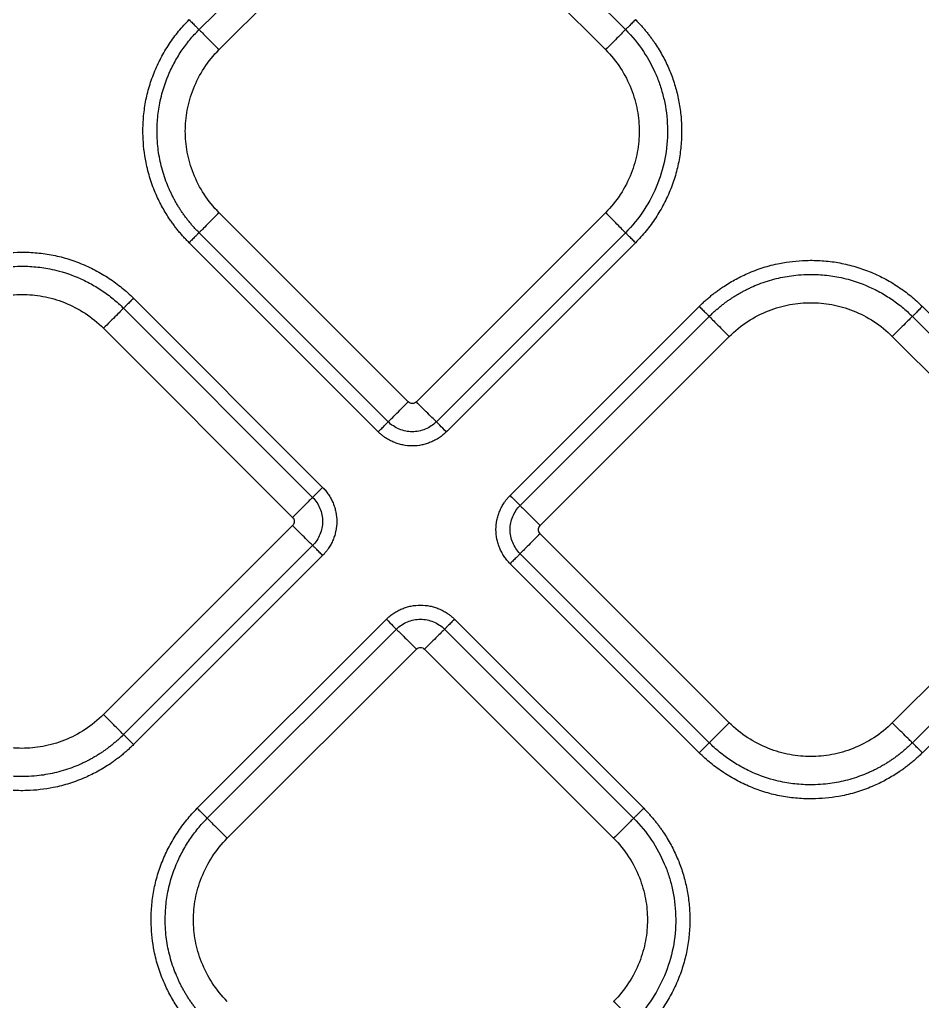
# Model space of a CAD drawing. Extents: x 0 to 84, y -21 to 126.
# Drawn here: x 42.328 to 45.472, y 39.023 to 42.443 of the extents above; entities that cross this region are included whole.
import ezdxf

# ---------------------------------------------------------------- set-up
doc = ezdxf.new("R2010")
doc.units = 0
doc.header["$MEASUREMENT"] = 0
doc.layers.add('1', color=4, linetype='Continuous')

# ---------------------------------------------------------------- blocks, each defined once
blk = doc.blocks.new('PRODIGY')
at = {"layer": '1', "color": 3, "linetype": 'Continuous', "lineweight": 25}
for p, q in [((42.9525, 42.4084), (43.6112, 43.067)), ((43.7789, 43.067), (44.4375, 42.4084)), ((43.0222, 42.3387), (43.6809, 42.9973)), ((43.7092, 42.9973), (44.3678, 42.3387)), ((43.6809, 41.112), (43.0222, 41.7707)), ((44.3678, 41.7707), (43.7092, 41.112)), ((43.6112, 41.0423), (42.9525, 41.701)), ((44.4375, 41.701), (43.7789, 41.0423)), ((43.5763, 41.0075), (42.9177, 41.6661)), ((44.4724, 41.6661), (43.8137, 41.0075)), ((42.7242, 41.4727), (43.3828, 40.814)), ((42.6893, 41.4378), (43.348, 40.7791)), ((44.0357, 40.7855), (44.6944, 41.4441)), ((45.4715, 41.4441), (46.1301, 40.7855)), ((44.0705, 40.7506), (44.7292, 41.4093)), ((45.4366, 41.4093), (46.0953, 40.7506)), ((42.6196, 41.3681), (43.2783, 40.7094)), ((44.1403, 40.6809), (44.7989, 41.3396)), ((45.3669, 41.3396), (46.0256, 40.6809)), ((43.2783, 40.6812), (42.6196, 40.0225)), ((44.7989, 39.994), (44.1403, 40.6526)), ((46.0256, 40.6526), (45.3669, 39.994)), ((43.348, 40.6114), (42.6893, 39.9528)), ((43.3828, 40.5766), (42.7242, 39.9179)), ((44.7292, 39.9243), (44.0705, 40.5829)), ((46.0953, 40.5829), (45.4366, 39.9243)), ((44.6944, 39.8894), (44.0357, 40.5481)), ((46.1301, 40.5481), (45.4715, 39.8894)), ((42.9462, 39.6959), (43.6048, 40.3546)), ((43.8422, 40.3546), (44.5009, 39.6959)), ((42.981, 39.6611), (43.6397, 40.3198)), ((43.8074, 40.3198), (44.466, 39.6611)), ((43.0507, 39.5914), (43.7094, 40.2501)), ((43.7377, 40.2501), (44.3963, 39.5914))]:
    blk.add_line(p, q, dxfattribs=at)
for points, knots in [([(42.9177, 41.6661), (42.9142, 41.6697), (42.9072, 41.6768), (42.8971, 41.6878), (42.8872, 41.6991), (42.8777, 41.7106), (42.8685, 41.7224), (42.8596, 41.7345), (42.8444, 41.7563), (42.8244, 41.7889), (42.801, 41.8362), (42.7813, 41.8884), (42.7638, 41.9565), (42.7561, 42.0257), (42.7574, 42.094), (42.7641, 42.1499), (42.7766, 42.205), (42.7951, 42.2586), (42.8189, 42.31), (42.8428, 42.3504), (42.8641, 42.381), (42.881, 42.4029), (42.8987, 42.4237), (42.9114, 42.4367), (42.9177, 42.4432)], [0, 0, 0, 0, 0.017341, 0.034665, 0.051985, 0.069313, 0.086663, 0.104047, 0.121478, 0.179141, 0.236743, 0.304922, 0.372836, 0.480686, 0.54577, 0.610337, 0.67596, 0.741895, 0.807114, 0.872629, 0.904913, 0.936849, 0.968517, 1, 1, 1, 1]), ([(42.9177, 42.4432), (42.9216, 42.4393), (42.9257, 42.4352), (42.9337, 42.4272), (42.9375, 42.4234), (42.944, 42.4169), (42.9467, 42.4142), (42.9507, 42.4102), (42.9519, 42.409), (42.9525, 42.4084)], [0, 0, 0, 0, 0.25, 0.25, 0.5, 0.5, 0.75, 0.75, 1, 1, 1, 1]), ([(44.4724, 42.4432), (44.4687, 42.4395), (44.4648, 42.4356), (44.457, 42.4278), (44.4532, 42.424), (44.4466, 42.4174), (44.4437, 42.4146), (44.4395, 42.4104), (44.4382, 42.409), (44.4375, 42.4084)], [0, 0, 0, 0, 0.25, 0.25, 0.5, 0.5, 0.75, 0.75, 1, 1, 1, 1]), ([(44.4724, 42.4432), (44.4755, 42.44), (44.4819, 42.4336), (44.491, 42.4237), (44.5, 42.4136), (44.5087, 42.4033), (44.5171, 42.3927), (44.5253, 42.382), (44.5332, 42.371), (44.5432, 42.3564), (44.5549, 42.3379), (44.5718, 42.3083), (44.5902, 42.2705), (44.6077, 42.2237), (44.6209, 42.1748), (44.6297, 42.1238), (44.6338, 42.0706), (44.6328, 42.0165), (44.6263, 41.9614), (44.6141, 41.9068), (44.5959, 41.8532), (44.5723, 41.8016), (44.5483, 41.7607), (44.5269, 41.7296), (44.5097, 41.7073), (44.4917, 41.686), (44.4788, 41.6728), (44.4724, 41.6661)], [0, 0, 0, 0, 0.015653, 0.03129, 0.046922, 0.062557, 0.078206, 0.093877, 0.10958, 0.125325, 0.155378, 0.185662, 0.243925, 0.301095, 0.359088, 0.419952, 0.480645, 0.544392, 0.607866, 0.673169, 0.738587, 0.80425, 0.870202, 0.903106, 0.935649, 0.967918, 1, 1, 1, 1]), ([(42.9525, 41.701), (42.9492, 41.7043), (42.9427, 41.7109), (42.9334, 41.7211), (42.9243, 41.7315), (42.9157, 41.7421), (42.9073, 41.7527), (42.8994, 41.7636), (42.8918, 41.7745), (42.8845, 41.7855), (42.8776, 41.7966), (42.8711, 41.8078), (42.8649, 41.819), (42.8591, 41.8303), (42.8535, 41.8418), (42.8459, 41.8586), (42.8326, 41.8914), (42.8177, 41.941), (42.8088, 41.9945), (42.8054, 42.046), (42.8067, 42.0961), (42.8134, 42.1446), (42.827, 42.2025), (42.8439, 42.2487), (42.8645, 42.2899), (42.8769, 42.3118), (42.8903, 42.3329), (42.9046, 42.3531), (42.9197, 42.3725), (42.9356, 42.391), (42.9469, 42.4026), (42.9525, 42.4084)], [0, 0, 0, 0, 0.017777, 0.035429, 0.05295, 0.070335, 0.087578, 0.104677, 0.121626, 0.138421, 0.155059, 0.171536, 0.18785, 0.204007, 0.220236, 0.23663, 0.2744, 0.355233, 0.434067, 0.480754, 0.552371, 0.624938, 0.667358, 0.779414, 0.811539, 0.843523, 0.875325, 0.90691, 0.93824, 0.96928, 1, 1, 1, 1]), ([(42.9525, 42.4084), (42.9538, 42.4071), (42.9565, 42.4044), (42.9649, 42.396), (42.9705, 42.3903), (42.9838, 42.3771), (42.9914, 42.3694), (43.007, 42.3539), (43.0148, 42.346), (43.0222, 42.3387)], [0, 0, 0, 0, 0.25, 0.25, 0.5, 0.5, 0.75, 0.75, 1, 1, 1, 1]), ([(44.4375, 42.4084), (44.4362, 42.4071), (44.4335, 42.4044), (44.4252, 42.396), (44.4195, 42.3903), (44.4062, 42.3771), (44.3986, 42.3694), (44.3831, 42.3539), (44.3752, 42.346), (44.3678, 42.3387)], [0, 0, 0, 0, 0.25, 0.25, 0.5, 0.5, 0.75, 0.75, 1, 1, 1, 1]), ([(44.4375, 42.4084), (44.4612, 42.3847), (44.4821, 42.359), (44.5177, 42.3057), (44.5324, 42.2781), (44.5501, 42.2365), (44.5552, 42.2228), (44.5644, 42.1944), (44.5684, 42.1797), (44.5786, 42.1345), (44.5828, 42.1027), (44.5848, 42.0374), (44.5826, 42.0039), (44.5712, 41.937), (44.562, 41.9037), (44.5367, 41.8395), (44.5207, 41.8086), (44.4829, 41.7512), (44.4612, 41.7247), (44.4375, 41.701)], [0, 0, 0, 0, 0.125, 0.125, 0.25, 0.25, 0.3125, 0.3125, 0.375, 0.375, 0.5, 0.5, 0.625, 0.625, 0.75, 0.75, 0.875, 0.875, 1, 1, 1, 1]), ([(43.0222, 41.7707), (43.0026, 41.7903), (42.9851, 41.8119), (42.955, 41.8579), (42.9426, 41.8821), (42.923, 41.9316), (42.9159, 41.9567), (42.9067, 42.0065), (42.9046, 42.031), (42.9046, 42.0783), (42.9067, 42.1029), (42.9159, 42.1526), (42.923, 42.1778), (42.9426, 42.2272), (42.955, 42.2515), (42.9851, 42.2974), (43.0026, 42.3191), (43.0222, 42.3387)], [0, 0, 0, 0, 0.125, 0.125, 0.25, 0.25, 0.375, 0.375, 0.5, 0.5, 0.625, 0.625, 0.75, 0.75, 0.875, 0.875, 1, 1, 1, 1]), ([(44.3678, 42.3387), (44.3874, 42.3191), (44.405, 42.2974), (44.435, 42.2515), (44.4475, 42.2272), (44.4671, 42.1778), (44.4742, 42.1526), (44.4834, 42.1029), (44.4855, 42.0783), (44.4855, 42.031), (44.4834, 42.0065), (44.4742, 41.9567), (44.4671, 41.9316), (44.4475, 41.8821), (44.435, 41.8579), (44.405, 41.8119), (44.3874, 41.7903), (44.3678, 41.7707)], [0, 0, 0, 0, 0.125, 0.125, 0.25, 0.25, 0.375, 0.375, 0.5, 0.5, 0.625, 0.625, 0.75, 0.75, 0.875, 0.875, 1, 1, 1, 1]), ([(43.0222, 41.7707), (43.0148, 41.7633), (43.007, 41.7554), (42.9914, 41.7399), (42.9838, 41.7323), (42.9705, 41.719), (42.9649, 41.7134), (42.9565, 41.705), (42.9538, 41.7023), (42.9525, 41.701)], [0, 0, 0, 0, 0.25, 0.25, 0.5, 0.5, 0.75, 0.75, 1, 1, 1, 1]), ([(44.4375, 41.701), (44.4362, 41.7023), (44.4335, 41.705), (44.4252, 41.7134), (44.4195, 41.719), (44.4062, 41.7323), (44.3986, 41.7399), (44.3831, 41.7554), (44.3752, 41.7633), (44.3678, 41.7707)], [0, 0, 0, 0, 0.25, 0.25, 0.5, 0.5, 0.75, 0.75, 1, 1, 1, 1]), ([(42.9525, 41.701), (42.9519, 41.7004), (42.9507, 41.6991), (42.9467, 41.6952), (42.944, 41.6925), (42.9375, 41.686), (42.9337, 41.6822), (42.9257, 41.6742), (42.9216, 41.67), (42.9177, 41.6661)], [0, 0, 0, 0, 0.25, 0.25, 0.5, 0.5, 0.75, 0.75, 1, 1, 1, 1]), ([(44.4724, 41.6661), (44.4685, 41.67), (44.4643, 41.6742), (44.4563, 41.6822), (44.4525, 41.686), (44.446, 41.6925), (44.4433, 41.6952), (44.4394, 41.6991), (44.4382, 41.7004), (44.4375, 41.701)], [0, 0, 0, 0, 0.25, 0.25, 0.5, 0.5, 0.75, 0.75, 1, 1, 1, 1]), ([(41.9471, 41.4727), (41.9506, 41.4762), (41.9577, 41.4831), (41.9688, 41.4933), (41.98, 41.5031), (41.9915, 41.5126), (42.0033, 41.5218), (42.0154, 41.5307), (42.0372, 41.5459), (42.0698, 41.5659), (42.1172, 41.5893), (42.1694, 41.609), (42.2374, 41.6265), (42.3066, 41.6342), (42.375, 41.6329), (42.4308, 41.6262), (42.4859, 41.6137), (42.5395, 41.5952), (42.5909, 41.5714), (42.6314, 41.5475), (42.662, 41.5262), (42.6838, 41.5093), (42.7047, 41.4916), (42.7177, 41.479), (42.7242, 41.4727)], [0, 0, 0, 0, 0.0173412, 0.0346651, 0.0519847, 0.069313, 0.0866627, 0.1040468, 0.121478, 0.1791406, 0.2367426, 0.3049223, 0.3728359, 0.4806859, 0.5457701, 0.6103365, 0.6759598, 0.7418949, 0.807114, 0.8726293, 0.9049132, 0.9368491, 0.9685172, 1, 1, 1, 1]), ([(44.6944, 41.4441), (44.6979, 41.4476), (44.705, 41.4546), (44.716, 41.4648), (44.7273, 41.4746), (44.7388, 41.4841), (44.7506, 41.4933), (44.7627, 41.5022), (44.7845, 41.5174), (44.8171, 41.5374), (44.8644, 41.5608), (44.9167, 41.5805), (44.9847, 41.598), (45.0539, 41.6057), (45.1223, 41.6044), (45.1781, 41.5977), (45.2332, 41.5852), (45.2868, 41.5667), (45.3382, 41.5429), (45.3786, 41.519), (45.4093, 41.4977), (45.4311, 41.4808), (45.4519, 41.4631), (45.465, 41.4505), (45.4715, 41.4441)], [0, 0, 0, 0, 0.017341, 0.034665, 0.051985, 0.069313, 0.086663, 0.104047, 0.121478, 0.179141, 0.236743, 0.304922, 0.372836, 0.480686, 0.54577, 0.610337, 0.67596, 0.741895, 0.807114, 0.872629, 0.904913, 0.936849, 0.968517, 1, 1, 1, 1]), ([(41.9819, 41.4378), (41.9853, 41.4411), (41.9919, 41.4476), (42.0021, 41.4569), (42.0125, 41.466), (42.023, 41.4747), (42.0337, 41.483), (42.0445, 41.4909), (42.0554, 41.4985), (42.0665, 41.5058), (42.0776, 41.5127), (42.0887, 41.5192), (42.1, 41.5254), (42.1113, 41.5312), (42.1228, 41.5368), (42.1396, 41.5445), (42.1723, 41.5577), (42.222, 41.5726), (42.2754, 41.5815), (42.327, 41.585), (42.377, 41.5837), (42.4255, 41.5769), (42.4834, 41.5633), (42.5296, 41.5464), (42.5709, 41.5258), (42.5927, 41.5134), (42.6138, 41.5), (42.6341, 41.4857), (42.6535, 41.4706), (42.672, 41.4547), (42.6836, 41.4434), (42.6893, 41.4378)], [0, 0, 0, 0, 0.017777, 0.035429, 0.05295, 0.070335, 0.087579, 0.104678, 0.121626, 0.138422, 0.15506, 0.171537, 0.18785, 0.204007, 0.220236, 0.23663, 0.2744, 0.355233, 0.434067, 0.480754, 0.552371, 0.624938, 0.667358, 0.779414, 0.811539, 0.843523, 0.875326, 0.90691, 0.93824, 0.96928, 1, 1, 1, 1]), ([(44.7292, 41.4093), (44.7325, 41.4126), (44.7391, 41.4191), (44.7494, 41.4284), (44.7597, 41.4375), (44.7703, 41.4462), (44.781, 41.4545), (44.7918, 41.4624), (44.8027, 41.47), (44.8137, 41.4773), (44.8249, 41.4842), (44.836, 41.4907), (44.8473, 41.4969), (44.8586, 41.5027), (44.8701, 41.5083), (44.8868, 41.516), (44.9196, 41.5292), (44.9693, 41.5441), (45.0227, 41.553), (45.0743, 41.5565), (45.1243, 41.5552), (45.1728, 41.5484), (45.2307, 41.5348), (45.2769, 41.5179), (45.3181, 41.4973), (45.34, 41.4849), (45.3611, 41.4715), (45.3814, 41.4572), (45.4008, 41.4421), (45.4193, 41.4262), (45.4308, 41.4149), (45.4366, 41.4093)], [0, 0, 0, 0, 0.017777, 0.035429, 0.05295, 0.070335, 0.087579, 0.104677, 0.121626, 0.138421, 0.155059, 0.171537, 0.18785, 0.204007, 0.220236, 0.23663, 0.2744, 0.355233, 0.434067, 0.480754, 0.552372, 0.624938, 0.667358, 0.779414, 0.811539, 0.843523, 0.875326, 0.90691, 0.93824, 0.96928, 1, 1, 1, 1]), ([(42.0516, 41.3681), (42.0712, 41.3877), (42.0929, 41.4053), (42.1388, 41.4353), (42.1631, 41.4477), (42.2125, 41.4673), (42.2377, 41.4744), (42.2874, 41.4836), (42.312, 41.4857), (42.3593, 41.4857), (42.3839, 41.4836), (42.4336, 41.4744), (42.4588, 41.4673), (42.5082, 41.4477), (42.5325, 41.4353), (42.5784, 41.4053), (42.6, 41.3877), (42.6196, 41.3681)], [0, 0, 0, 0, 0.125, 0.125, 0.25, 0.25, 0.375, 0.375, 0.5, 0.5, 0.625, 0.625, 0.75, 0.75, 0.875, 0.875, 1, 1, 1, 1]), ([(42.7242, 41.4727), (42.7203, 41.4687), (42.7161, 41.4646), (42.7081, 41.4566), (42.7043, 41.4528), (42.6978, 41.4463), (42.6951, 41.4436), (42.6912, 41.4397), (42.6899, 41.4384), (42.6893, 41.4378)], [0, 0, 0, 0, 0.25, 0.25, 0.5, 0.5, 0.75, 0.75, 1, 1, 1, 1]), ([(44.7989, 41.3396), (44.8185, 41.3592), (44.8402, 41.3767), (44.8861, 41.4068), (44.9104, 41.4192), (44.9598, 41.4388), (44.985, 41.4459), (45.0347, 41.4551), (45.0593, 41.4572), (45.1066, 41.4572), (45.1311, 41.4551), (45.1809, 41.4459), (45.206, 41.4388), (45.2555, 41.4192), (45.2797, 41.4068), (45.3257, 41.3767), (45.3473, 41.3592), (45.3669, 41.3396)], [0, 0, 0, 0, 0.125, 0.125, 0.25, 0.25, 0.375, 0.375, 0.5, 0.5, 0.625, 0.625, 0.75, 0.75, 0.875, 0.875, 1, 1, 1, 1]), ([(42.6893, 41.4378), (42.688, 41.4365), (42.6853, 41.4338), (42.677, 41.4254), (42.6713, 41.4198), (42.658, 41.4065), (42.6504, 41.3989), (42.6349, 41.3834), (42.627, 41.3755), (42.6196, 41.3681)], [0, 0, 0, 0, 0.25, 0.25, 0.5, 0.5, 0.75, 0.75, 1, 1, 1, 1]), ([(44.6944, 41.4441), (44.6981, 41.4405), (44.702, 41.4365), (44.7098, 41.4288), (44.7136, 41.425), (44.7202, 41.4183), (44.723, 41.4155), (44.7272, 41.4113), (44.7286, 41.41), (44.7292, 41.4093)], [0, 0, 0, 0, 0.25, 0.25, 0.5, 0.5, 0.75, 0.75, 1, 1, 1, 1]), ([(45.4715, 41.4441), (45.4675, 41.4402), (45.4634, 41.4361), (45.4554, 41.4281), (45.4516, 41.4243), (45.4451, 41.4178), (45.4424, 41.4151), (45.4385, 41.4112), (45.4372, 41.4099), (45.4366, 41.4093)], [0, 0, 0, 0, 0.25, 0.25, 0.5, 0.5, 0.75, 0.75, 1, 1, 1, 1]), ([(44.7292, 41.4093), (44.7305, 41.408), (44.7332, 41.4053), (44.7416, 41.3969), (44.7473, 41.3913), (44.7605, 41.378), (44.7681, 41.3704), (44.7837, 41.3549), (44.7915, 41.347), (44.7989, 41.3396)], [0, 0, 0, 0, 0.25, 0.25, 0.5, 0.5, 0.75, 0.75, 1, 1, 1, 1]), ([(45.4366, 41.4093), (45.4353, 41.408), (45.4326, 41.4053), (45.4242, 41.3969), (45.4186, 41.3913), (45.4053, 41.378), (45.3977, 41.3704), (45.3822, 41.3549), (45.3743, 41.347), (45.3669, 41.3396)], [0, 0, 0, 0, 0.25, 0.25, 0.5, 0.5, 0.75, 0.75, 1, 1, 1, 1]), ([(43.6112, 41.0423), (43.6125, 41.0436), (43.6152, 41.0463), (43.6236, 41.0547), (43.6292, 41.0603), (43.6425, 41.0736), (43.6501, 41.0812), (43.6656, 41.0968), (43.6735, 41.1046), (43.6809, 41.112)], [0, 0, 0, 0, 0.25, 0.25, 0.5, 0.5, 0.75, 0.75, 1, 1, 1, 1]), ([(43.7789, 41.0423), (43.7776, 41.0436), (43.7749, 41.0463), (43.7665, 41.0546), (43.7609, 41.0603), (43.7476, 41.0736), (43.74, 41.0812), (43.7245, 41.0967), (43.7166, 41.1046), (43.7092, 41.112)], [0, 0, 0, 0, 0.25, 0.25, 0.5, 0.5, 0.75, 0.75, 1, 1, 1, 1]), ([(43.5763, 41.0075), (43.5802, 41.0114), (43.5844, 41.0155), (43.5924, 41.0235), (43.5962, 41.0273), (43.6027, 41.0338), (43.6054, 41.0365), (43.6093, 41.0405), (43.6106, 41.0417), (43.6112, 41.0423)], [0, 0, 0, 0, 0.25, 0.25, 0.5, 0.5, 0.75, 0.75, 1, 1, 1, 1]), ([(43.7789, 41.0423), (43.768, 41.0315), (43.7548, 41.0227), (43.726, 41.0107), (43.7104, 41.0076), (43.6797, 41.0076), (43.6641, 41.0107), (43.6352, 41.0227), (43.622, 41.0315), (43.6112, 41.0423)], [0, 0, 0, 0, 0.25, 0.25, 0.5, 0.5, 0.75, 0.75, 1, 1, 1, 1]), ([(43.8137, 41.0075), (43.8055, 41.0157), (43.7972, 41.024), (43.7846, 41.0366), (43.7802, 41.0409), (43.7789, 41.0423)], [0, 0, 0, 0, 0.5, 0.5, 1, 1, 1, 1]), ([(43.8137, 41.0075), (43.8118, 41.0056), (43.8078, 41.0017), (43.8016, 40.9964), (43.7951, 40.9913), (43.7861, 40.985), (43.7742, 40.978), (43.7593, 40.9709), (43.7438, 40.9654), (43.7225, 40.96), (43.695, 40.9572), (43.6676, 40.96), (43.6463, 40.9654), (43.6307, 40.9709), (43.6158, 40.978), (43.6032, 40.9855), (43.5928, 40.9929), (43.5842, 40.9999), (43.5789, 41.0049), (43.5763, 41.0075)], [0, 0, 0, 0, 0.0311978, 0.062422, 0.0937518, 0.1252655, 0.1876219, 0.2501726, 0.3126696, 0.3750423, 0.4999886, 0.6249367, 0.6873081, 0.7498252, 0.8123684, 0.8747429, 0.9167266, 0.9584166, 1, 1, 1, 1]), ([(43.3828, 40.814), (43.3746, 40.8057), (43.3663, 40.7975), (43.3537, 40.7849), (43.3494, 40.7805), (43.348, 40.7791)], [0, 0, 0, 0, 0.5, 0.5, 1, 1, 1, 1]), ([(43.3828, 40.814), (43.3847, 40.812), (43.3886, 40.8081), (43.3939, 40.8019), (43.399, 40.7953), (43.4053, 40.7863), (43.4124, 40.7745), (43.4194, 40.7596), (43.425, 40.7441), (43.4303, 40.7228), (43.4331, 40.6953), (43.4303, 40.6678), (43.425, 40.6465), (43.4194, 40.631), (43.4124, 40.6161), (43.4048, 40.6035), (43.3974, 40.593), (43.3905, 40.5845), (43.3854, 40.5792), (43.3828, 40.5766)], [0, 0, 0, 0, 0.031198, 0.062422, 0.093752, 0.125266, 0.187622, 0.250173, 0.31267, 0.375042, 0.499989, 0.624937, 0.687308, 0.749825, 0.812368, 0.874743, 0.916727, 0.958417, 1, 1, 1, 1]), ([(43.348, 40.7791), (43.3467, 40.7778), (43.344, 40.7751), (43.3357, 40.7668), (43.33, 40.7612), (43.3167, 40.7479), (43.3091, 40.7403), (43.2936, 40.7247), (43.2857, 40.7168), (43.2783, 40.7094)], [0, 0, 0, 0, 0.25, 0.25, 0.5, 0.5, 0.75, 0.75, 1, 1, 1, 1]), ([(43.348, 40.7791), (43.3589, 40.7683), (43.3676, 40.7551), (43.3796, 40.7262), (43.3827, 40.7106), (43.3827, 40.6799), (43.3796, 40.6644), (43.3676, 40.6355), (43.3589, 40.6223), (43.348, 40.6114)], [0, 0, 0, 0, 0.25, 0.25, 0.5, 0.5, 0.75, 0.75, 1, 1, 1, 1]), ([(44.0357, 40.5481), (44.0338, 40.55), (44.03, 40.554), (44.0246, 40.5602), (44.0195, 40.5667), (44.0132, 40.5758), (44.0062, 40.5876), (43.9992, 40.6025), (43.9936, 40.618), (43.9882, 40.6393), (43.9854, 40.6668), (43.9882, 40.6943), (43.9936, 40.7156), (43.9992, 40.7311), (44.0062, 40.746), (44.0137, 40.7586), (44.0212, 40.7691), (44.0281, 40.7776), (44.0332, 40.7829), (44.0357, 40.7855)], [0, 0, 0, 0, 0.031198, 0.062422, 0.093752, 0.125266, 0.187622, 0.250173, 0.31267, 0.375042, 0.499989, 0.624937, 0.687308, 0.749825, 0.812368, 0.874743, 0.916727, 0.958417, 1, 1, 1, 1]), ([(44.0357, 40.7855), (44.0396, 40.7816), (44.0438, 40.7774), (44.0517, 40.7695), (44.0556, 40.7656), (44.0621, 40.7591), (44.0648, 40.7564), (44.0687, 40.7525), (44.0699, 40.7512), (44.0705, 40.7506)], [0, 0, 0, 0, 0.25, 0.25, 0.5, 0.5, 0.75, 0.75, 1, 1, 1, 1]), ([(44.0705, 40.5829), (44.0597, 40.5938), (44.0509, 40.607), (44.039, 40.6359), (44.0358, 40.6514), (44.0358, 40.6821), (44.039, 40.6977), (44.0509, 40.7266), (44.0597, 40.7398), (44.0705, 40.7506)], [0, 0, 0, 0, 0.25, 0.25, 0.5, 0.5, 0.75, 0.75, 1, 1, 1, 1]), ([(44.0705, 40.7506), (44.0719, 40.7493), (44.0746, 40.7466), (44.0829, 40.7383), (44.0886, 40.7326), (44.1019, 40.7193), (44.1095, 40.7117), (44.125, 40.6962), (44.1329, 40.6883), (44.1403, 40.6809)], [0, 0, 0, 0, 0.25, 0.25, 0.5, 0.5, 0.75, 0.75, 1, 1, 1, 1]), ([(43.348, 40.6114), (43.3467, 40.6128), (43.344, 40.6155), (43.3356, 40.6238), (43.33, 40.6295), (43.3167, 40.6428), (43.3091, 40.6504), (43.2936, 40.6659), (43.2857, 40.6738), (43.2783, 40.6812)], [0, 0, 0, 0, 0.25, 0.25, 0.5, 0.5, 0.75, 0.75, 1, 1, 1, 1]), ([(44.1403, 40.6526), (44.1329, 40.6453), (44.125, 40.6374), (44.1095, 40.6219), (44.1019, 40.6143), (44.0886, 40.601), (44.0829, 40.5953), (44.0746, 40.587), (44.0719, 40.5843), (44.0705, 40.5829)], [0, 0, 0, 0, 0.25, 0.25, 0.5, 0.5, 0.75, 0.75, 1, 1, 1, 1]), ([(43.3828, 40.5766), (43.3789, 40.5805), (43.3748, 40.5846), (43.3668, 40.5926), (43.363, 40.5964), (43.3565, 40.603), (43.3538, 40.6057), (43.3499, 40.6096), (43.3486, 40.6108), (43.348, 40.6114)], [0, 0, 0, 0, 0.25, 0.25, 0.5, 0.5, 0.75, 0.75, 1, 1, 1, 1]), ([(44.0705, 40.5829), (44.0699, 40.5823), (44.0687, 40.5811), (44.0648, 40.5772), (44.0621, 40.5745), (44.0556, 40.5679), (44.0517, 40.5641), (44.0438, 40.5561), (44.0396, 40.552), (44.0357, 40.5481)], [0, 0, 0, 0, 0.25, 0.25, 0.5, 0.5, 0.75, 0.75, 1, 1, 1, 1]), ([(43.6048, 40.3546), (43.6068, 40.3565), (43.6107, 40.3603), (43.617, 40.3657), (43.6235, 40.3708), (43.6325, 40.3771), (43.6443, 40.3841), (43.6592, 40.3911), (43.6747, 40.3967), (43.696, 40.4021), (43.7235, 40.4049), (43.751, 40.4021), (43.7723, 40.3967), (43.7878, 40.3912), (43.8027, 40.3841), (43.8153, 40.3766), (43.8258, 40.3692), (43.8343, 40.3622), (43.8396, 40.3571), (43.8422, 40.3546)], [0, 0, 0, 0, 0.031198, 0.062422, 0.093752, 0.125266, 0.187622, 0.250173, 0.31267, 0.375042, 0.499989, 0.624937, 0.687308, 0.749825, 0.812368, 0.874743, 0.916727, 0.958417, 1, 1, 1, 1]), ([(43.6048, 40.3546), (43.6131, 40.3463), (43.6213, 40.3381), (43.634, 40.3255), (43.6383, 40.3211), (43.6397, 40.3198)], [0, 0, 0, 0, 0.5, 0.5, 1, 1, 1, 1]), ([(43.6397, 40.3198), (43.6505, 40.3306), (43.6637, 40.3394), (43.6926, 40.3513), (43.7082, 40.3545), (43.7389, 40.3545), (43.7544, 40.3513), (43.7833, 40.3394), (43.7966, 40.3306), (43.8074, 40.3198)], [0, 0, 0, 0, 0.25, 0.25, 0.5, 0.5, 0.75, 0.75, 1, 1, 1, 1]), ([(43.8422, 40.3546), (43.8383, 40.3507), (43.8342, 40.3465), (43.8262, 40.3386), (43.8224, 40.3347), (43.8159, 40.3282), (43.8132, 40.3255), (43.8092, 40.3216), (43.808, 40.3204), (43.8074, 40.3198)], [0, 0, 0, 0, 0.25, 0.25, 0.5, 0.5, 0.75, 0.75, 1, 1, 1, 1]), ([(43.6397, 40.3198), (43.641, 40.3185), (43.6437, 40.3158), (43.652, 40.3074), (43.6577, 40.3018), (43.6709, 40.2885), (43.6786, 40.2809), (43.6941, 40.2654), (43.702, 40.2575), (43.7094, 40.2501)], [0, 0, 0, 0, 0.25, 0.25, 0.5, 0.5, 0.75, 0.75, 1, 1, 1, 1]), ([(43.8074, 40.3198), (43.8061, 40.3185), (43.8034, 40.3158), (43.795, 40.3074), (43.7893, 40.3017), (43.776, 40.2884), (43.7684, 40.2808), (43.7529, 40.2653), (43.745, 40.2574), (43.7377, 40.2501)], [0, 0, 0, 0, 0.25, 0.25, 0.5, 0.5, 0.75, 0.75, 1, 1, 1, 1]), ([(42.6196, 40.0225), (42.6, 40.0029), (42.5784, 39.9853), (42.5325, 39.9553), (42.5082, 39.9428), (42.4588, 39.9233), (42.4336, 39.9162), (42.3839, 39.907), (42.3593, 39.9048), (42.312, 39.9048), (42.2874, 39.907), (42.2377, 39.9162), (42.2125, 39.9233), (42.1631, 39.9428), (42.1388, 39.9553), (42.0929, 39.9853), (42.0712, 40.0029), (42.0516, 40.0225)], [0, 0, 0, 0, 0.125, 0.125, 0.25, 0.25, 0.375, 0.375, 0.5, 0.5, 0.625, 0.625, 0.75, 0.75, 0.875, 0.875, 1, 1, 1, 1]), ([(42.6893, 39.9528), (42.688, 39.9541), (42.6853, 39.9568), (42.677, 39.9652), (42.6713, 39.9708), (42.658, 39.9841), (42.6504, 39.9917), (42.6349, 40.0072), (42.627, 40.0151), (42.6196, 40.0225)], [0, 0, 0, 0, 0.25, 0.25, 0.5, 0.5, 0.75, 0.75, 1, 1, 1, 1]), ([(44.7292, 39.9243), (44.7305, 39.9256), (44.7332, 39.9283), (44.7416, 39.9366), (44.7473, 39.9423), (44.7605, 39.9556), (44.7681, 39.9632), (44.7837, 39.9787), (44.7915, 39.9866), (44.7989, 39.994)], [0, 0, 0, 0, 0.25, 0.25, 0.5, 0.5, 0.75, 0.75, 1, 1, 1, 1]), ([(45.3669, 39.994), (45.3473, 39.9744), (45.3257, 39.9568), (45.2797, 39.9268), (45.2555, 39.9143), (45.206, 39.8948), (45.1809, 39.8877), (45.1311, 39.8784), (45.1066, 39.8763), (45.0593, 39.8763), (45.0347, 39.8784), (44.985, 39.8877), (44.9598, 39.8948), (44.9104, 39.9143), (44.8861, 39.9268), (44.8402, 39.9568), (44.8185, 39.9744), (44.7989, 39.994)], [0, 0, 0, 0, 0.125, 0.125, 0.25, 0.25, 0.375, 0.375, 0.5, 0.5, 0.625, 0.625, 0.75, 0.75, 0.875, 0.875, 1, 1, 1, 1]), ([(45.4366, 39.9243), (45.4353, 39.9256), (45.4326, 39.9283), (45.4242, 39.9366), (45.4186, 39.9423), (45.4053, 39.9556), (45.3977, 39.9632), (45.3822, 39.9787), (45.3743, 39.9866), (45.3669, 39.994)], [0, 0, 0, 0, 0.25, 0.25, 0.5, 0.5, 0.75, 0.75, 1, 1, 1, 1]), ([(42.6893, 39.9528), (42.686, 39.9495), (42.6794, 39.943), (42.6692, 39.9336), (42.6588, 39.9246), (42.6483, 39.9159), (42.6376, 39.9076), (42.6268, 39.8996), (42.6158, 39.892), (42.6048, 39.8848), (42.5937, 39.8779), (42.5825, 39.8714), (42.5713, 39.8652), (42.56, 39.8593), (42.5485, 39.8538), (42.5317, 39.8461), (42.4989, 39.8329), (42.4493, 39.818), (42.3958, 39.8091), (42.3443, 39.8056), (42.2942, 39.8069), (42.2457, 39.8137), (42.1878, 39.8272), (42.1417, 39.8441), (42.1004, 39.8648), (42.0785, 39.8772), (42.0574, 39.8905), (42.0372, 39.9048), (42.0178, 39.92), (41.9993, 39.9359), (41.9877, 39.9472), (41.9819, 39.9528)], [0, 0, 0, 0, 0.017777, 0.035429, 0.05295, 0.070334, 0.087578, 0.104677, 0.121626, 0.138421, 0.155059, 0.171536, 0.18785, 0.204007, 0.220236, 0.23663, 0.2744, 0.355233, 0.434067, 0.480754, 0.552371, 0.624938, 0.667358, 0.779414, 0.811539, 0.843523, 0.875325, 0.90691, 0.93824, 0.96928, 1, 1, 1, 1]), ([(42.7242, 39.9179), (42.7205, 39.9216), (42.7166, 39.9256), (42.7088, 39.9333), (42.705, 39.9371), (42.6984, 39.9438), (42.6955, 39.9466), (42.6913, 39.9508), (42.69, 39.9521), (42.6893, 39.9528)], [0, 0, 0, 0, 0.25, 0.25, 0.5, 0.5, 0.75, 0.75, 1, 1, 1, 1]), ([(42.7242, 39.9179), (42.7206, 39.9144), (42.7135, 39.9074), (42.7025, 39.8973), (42.6913, 39.8875), (42.6797, 39.878), (42.6679, 39.8688), (42.6558, 39.8599), (42.634, 39.8447), (42.6015, 39.8247), (42.5541, 39.8013), (42.5019, 39.7816), (42.4338, 39.7641), (42.3646, 39.7564), (42.2963, 39.7577), (42.2404, 39.7644), (42.1853, 39.7769), (42.1317, 39.7954), (42.0803, 39.8192), (42.0399, 39.8431), (42.0093, 39.8644), (41.9875, 39.8812), (41.9666, 39.899), (41.9536, 39.9116), (41.9471, 39.9179)], [0, 0, 0, 0, 0.017341, 0.034665, 0.051985, 0.069313, 0.086663, 0.104047, 0.121478, 0.179141, 0.236743, 0.304922, 0.372836, 0.480686, 0.54577, 0.610337, 0.67596, 0.741895, 0.807114, 0.872629, 0.904913, 0.936849, 0.968517, 1, 1, 1, 1]), ([(44.6944, 39.8894), (44.6983, 39.8933), (44.7024, 39.8975), (44.7104, 39.9055), (44.7142, 39.9093), (44.7207, 39.9158), (44.7234, 39.9185), (44.7274, 39.9224), (44.7286, 39.9237), (44.7292, 39.9243)], [0, 0, 0, 0, 0.25, 0.25, 0.5, 0.5, 0.75, 0.75, 1, 1, 1, 1]), ([(45.4366, 39.9243), (45.4333, 39.921), (45.4267, 39.9145), (45.4165, 39.9051), (45.4061, 39.8961), (45.3955, 39.8874), (45.3849, 39.8791), (45.374, 39.8711), (45.3631, 39.8635), (45.3521, 39.8563), (45.341, 39.8494), (45.3298, 39.8429), (45.3186, 39.8367), (45.3073, 39.8308), (45.2958, 39.8253), (45.279, 39.8176), (45.2462, 39.8044), (45.1965, 39.7895), (45.1431, 39.7806), (45.0916, 39.7771), (45.0415, 39.7784), (44.993, 39.7852), (44.9351, 39.7987), (44.8889, 39.8156), (44.8477, 39.8363), (44.8258, 39.8487), (44.8047, 39.862), (44.7844, 39.8763), (44.7651, 39.8915), (44.7466, 39.9074), (44.735, 39.9187), (44.7292, 39.9243)], [0, 0, 0, 0, 0.017777, 0.035429, 0.05295, 0.070335, 0.087579, 0.104677, 0.121626, 0.138422, 0.15506, 0.171537, 0.18785, 0.204007, 0.220236, 0.23663, 0.2744, 0.355233, 0.434067, 0.480754, 0.552372, 0.624938, 0.667358, 0.779414, 0.811539, 0.843523, 0.875326, 0.90691, 0.93824, 0.96928, 1, 1, 1, 1]), ([(45.4715, 39.8894), (45.4678, 39.8931), (45.4638, 39.8971), (45.4561, 39.9048), (45.4523, 39.9086), (45.4456, 39.9153), (45.4428, 39.9181), (45.4386, 39.9223), (45.4373, 39.9236), (45.4366, 39.9243)], [0, 0, 0, 0, 0.25, 0.25, 0.5, 0.5, 0.75, 0.75, 1, 1, 1, 1]), ([(45.4715, 39.8894), (45.4679, 39.8859), (45.4608, 39.8789), (45.4498, 39.8688), (45.4385, 39.859), (45.427, 39.8495), (45.4152, 39.8403), (45.4031, 39.8314), (45.3813, 39.8162), (45.3487, 39.7962), (45.3014, 39.7728), (45.2492, 39.7531), (45.1811, 39.7356), (45.1119, 39.7279), (45.0436, 39.7292), (44.9877, 39.7359), (44.9326, 39.7484), (44.879, 39.7669), (44.8276, 39.7907), (44.7872, 39.8146), (44.7566, 39.8359), (44.7347, 39.8527), (44.7139, 39.8705), (44.7009, 39.8831), (44.6944, 39.8894)], [0, 0, 0, 0, 0.017341, 0.034665, 0.051985, 0.069313, 0.086663, 0.104047, 0.121478, 0.179141, 0.236743, 0.304922, 0.372836, 0.480686, 0.54577, 0.610337, 0.67596, 0.741895, 0.807114, 0.872629, 0.904913, 0.936849, 0.968517, 1, 1, 1, 1]), ([(42.9462, 38.9188), (42.9427, 38.9224), (42.9357, 38.9295), (42.9256, 38.9405), (42.9157, 38.9518), (42.9062, 38.9633), (42.897, 38.9751), (42.8881, 38.9872), (42.8729, 39.009), (42.8529, 39.0416), (42.8295, 39.0889), (42.8098, 39.1411), (42.7923, 39.2092), (42.7846, 39.2784), (42.7859, 39.3468), (42.7926, 39.4026), (42.8051, 39.4577), (42.8236, 39.5113), (42.8474, 39.5627), (42.8713, 39.6031), (42.8926, 39.6338), (42.9095, 39.6556), (42.9272, 39.6764), (42.9399, 39.6895), (42.9462, 39.6959)], [0, 0, 0, 0, 0.017341, 0.034665, 0.051985, 0.069313, 0.086663, 0.104047, 0.121478, 0.179141, 0.236743, 0.304922, 0.372836, 0.480686, 0.54577, 0.610337, 0.67596, 0.741895, 0.807114, 0.872629, 0.904913, 0.936849, 0.968517, 1, 1, 1, 1]), ([(42.9462, 39.6959), (42.9501, 39.692), (42.9542, 39.6879), (42.9622, 39.6799), (42.966, 39.6761), (42.9725, 39.6696), (42.9752, 39.6669), (42.9792, 39.6629), (42.9804, 39.6617), (42.981, 39.6611)], [0, 0, 0, 0, 0.25, 0.25, 0.5, 0.5, 0.75, 0.75, 1, 1, 1, 1]), ([(44.5009, 39.6959), (44.4972, 39.6923), (44.4933, 39.6883), (44.4855, 39.6806), (44.4817, 39.6768), (44.4751, 39.6701), (44.4722, 39.6673), (44.468, 39.6631), (44.4667, 39.6617), (44.466, 39.6611)], [0, 0, 0, 0, 0.25, 0.25, 0.5, 0.5, 0.75, 0.75, 1, 1, 1, 1]), ([(44.5009, 39.6959), (44.5041, 39.6927), (44.5104, 39.6863), (44.5195, 39.6764), (44.5285, 39.6663), (44.5372, 39.656), (44.5456, 39.6455), (44.5538, 39.6347), (44.5617, 39.6237), (44.5717, 39.6091), (44.5834, 39.5906), (44.6003, 39.561), (44.6187, 39.5232), (44.6362, 39.4764), (44.6494, 39.4275), (44.6582, 39.3765), (44.6623, 39.3233), (44.6613, 39.2692), (44.6548, 39.2141), (44.6426, 39.1595), (44.6244, 39.1059), (44.6008, 39.0543), (44.5768, 39.0134), (44.5554, 38.9823), (44.5382, 38.96), (44.5202, 38.9388), (44.5073, 38.9255), (44.5009, 38.9188)], [0, 0, 0, 0, 0.015653, 0.03129, 0.046922, 0.062557, 0.078206, 0.093877, 0.10958, 0.125325, 0.155378, 0.185662, 0.243925, 0.301095, 0.359088, 0.419952, 0.480645, 0.544392, 0.607866, 0.673169, 0.738587, 0.80425, 0.870202, 0.903106, 0.935649, 0.967918, 1, 1, 1, 1]), ([(42.981, 38.9537), (42.9778, 38.957), (42.9712, 38.9636), (42.9619, 38.9738), (42.9528, 38.9842), (42.9442, 38.9948), (42.9358, 39.0055), (42.9279, 39.0163), (42.9203, 39.0272), (42.913, 39.0382), (42.9062, 39.0493), (42.8996, 39.0605), (42.8934, 39.0717), (42.8876, 39.0831), (42.882, 39.0945), (42.8744, 39.1113), (42.8611, 39.1441), (42.8462, 39.1938), (42.8373, 39.2472), (42.8339, 39.2987), (42.8352, 39.3488), (42.8419, 39.3973), (42.8555, 39.4552), (42.8724, 39.5014), (42.893, 39.5426), (42.9054, 39.5645), (42.9188, 39.5856), (42.9331, 39.6059), (42.9482, 39.6252), (42.9641, 39.6437), (42.9754, 39.6553), (42.981, 39.6611)], [0, 0, 0, 0, 0.017777, 0.035429, 0.05295, 0.070335, 0.087578, 0.104677, 0.121626, 0.138421, 0.155059, 0.171536, 0.18785, 0.204007, 0.220236, 0.23663, 0.2744, 0.355233, 0.434068, 0.480754, 0.552371, 0.624938, 0.667358, 0.779414, 0.811539, 0.843523, 0.875326, 0.90691, 0.93824, 0.96928, 1, 1, 1, 1]), ([(42.981, 39.6611), (42.9823, 39.6598), (42.985, 39.6571), (42.9934, 39.6487), (42.9991, 39.6431), (43.0123, 39.6298), (43.0199, 39.6222), (43.0355, 39.6067), (43.0433, 39.5988), (43.0507, 39.5914)], [0, 0, 0, 0, 0.25, 0.25, 0.5, 0.5, 0.75, 0.75, 1, 1, 1, 1]), ([(44.466, 39.6611), (44.4647, 39.6598), (44.462, 39.6571), (44.4537, 39.6487), (44.448, 39.6431), (44.4347, 39.6298), (44.4271, 39.6222), (44.4116, 39.6067), (44.4037, 39.5988), (44.3963, 39.5914)], [0, 0, 0, 0, 0.25, 0.25, 0.5, 0.5, 0.75, 0.75, 1, 1, 1, 1]), ([(44.466, 39.6611), (44.4897, 39.6374), (44.5106, 39.6118), (44.5462, 39.5585), (44.5609, 39.5308), (44.5786, 39.4892), (44.5837, 39.4755), (44.5929, 39.4471), (44.5969, 39.4324), (44.6071, 39.3872), (44.6113, 39.3554), (44.6133, 39.2901), (44.6111, 39.2566), (44.5997, 39.1897), (44.5905, 39.1564), (44.5652, 39.0922), (44.5492, 39.0613), (44.5114, 39.0039), (44.4897, 38.9774), (44.466, 38.9537)], [0, 0, 0, 0, 0.125, 0.125, 0.25, 0.25, 0.3125, 0.3125, 0.375, 0.375, 0.5, 0.5, 0.625, 0.625, 0.75, 0.75, 0.875, 0.875, 1, 1, 1, 1]), ([(43.0507, 39.0234), (43.0311, 39.043), (43.0136, 39.0647), (42.9835, 39.1106), (42.9711, 39.1348), (42.9515, 39.1843), (42.9444, 39.2095), (42.9352, 39.2592), (42.9331, 39.2837), (42.9331, 39.3311), (42.9352, 39.3556), (42.9444, 39.4053), (42.9515, 39.4305), (42.9711, 39.48), (42.9835, 39.5042), (43.0136, 39.5501), (43.0311, 39.5718), (43.0507, 39.5914)], [0, 0, 0, 0, 0.125, 0.125, 0.25, 0.25, 0.375, 0.375, 0.5, 0.5, 0.625, 0.625, 0.75, 0.75, 0.875, 0.875, 1, 1, 1, 1]), ([(44.3963, 39.5914), (44.4159, 39.5718), (44.4335, 39.5501), (44.4635, 39.5042), (44.476, 39.48), (44.4956, 39.4305), (44.5027, 39.4053), (44.5119, 39.3556), (44.514, 39.3311), (44.514, 39.2837), (44.5119, 39.2592), (44.5027, 39.2095), (44.4956, 39.1843), (44.476, 39.1348), (44.4635, 39.1106), (44.4335, 39.0647), (44.4159, 39.043), (44.3963, 39.0234)], [0, 0, 0, 0, 0.125, 0.125, 0.25, 0.25, 0.375, 0.375, 0.5, 0.5, 0.625, 0.625, 0.75, 0.75, 0.875, 0.875, 1, 1, 1, 1]), ([(44.466, 38.9537), (44.4647, 38.955), (44.462, 38.9577), (44.4537, 38.9661), (44.448, 38.9717), (44.4347, 38.985), (44.4271, 38.9926), (44.4116, 39.0081), (44.4037, 39.016), (44.3963, 39.0234)], [0, 0, 0, 0, 0.25, 0.25, 0.5, 0.5, 0.75, 0.75, 1, 1, 1, 1])]:
    blk.add_open_spline(points, degree=3, knots=knots, dxfattribs=at)
for points in [[(43.7092, 41.112), (43.7055, 41.1083), (43.695, 41.104), (43.6846, 41.1083), (43.6809, 41.112)], [(43.2783, 40.7094), (43.282, 40.7057), (43.2863, 40.6953), (43.282, 40.6849), (43.2783, 40.6812)], [(44.1403, 40.6526), (44.1365, 40.6564), (44.1323, 40.6668), (44.1365, 40.6772), (44.1403, 40.6809)], [(43.7094, 40.2501), (43.7131, 40.2538), (43.7235, 40.2581), (43.734, 40.2538), (43.7377, 40.2501)]]:
    blk.add_open_spline(points, degree=3, dxfattribs=at)

msp = doc.modelspace()

# ---------------------------------------------------------------- block references
at = {"layer": '1'}
msp.add_blockref('PRODIGY', (0, 0), dxfattribs=at)

doc.saveas('drawing.dxf')
